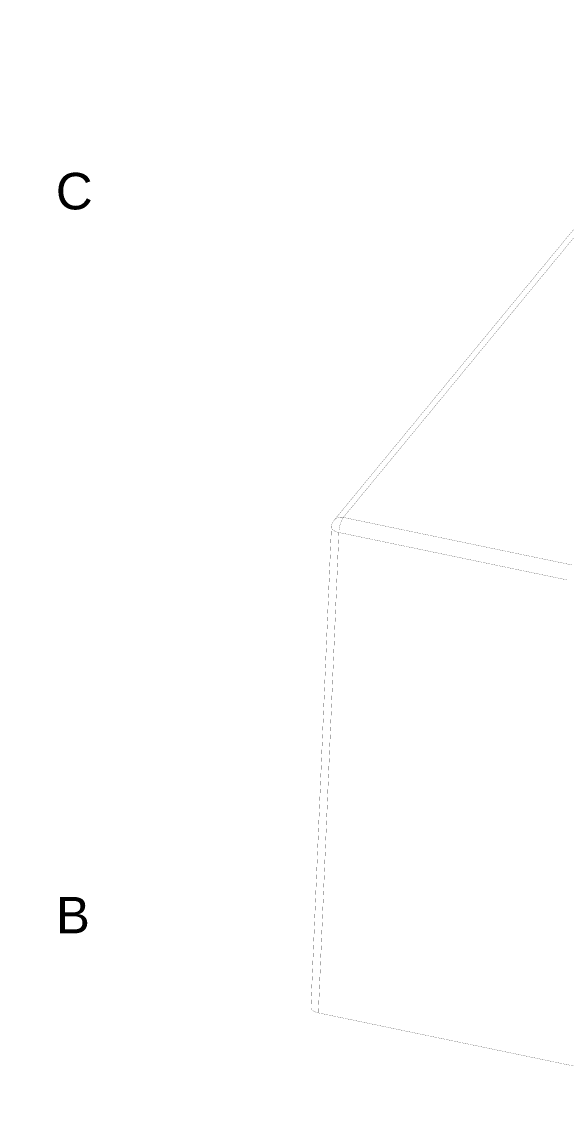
# Model space of a CAD drawing. Header units: inches. Extents: x 0 to 35.2, y -0.7 to 15.9.
# Drawn here: x 11.796 to 13.351, y 1.958 to 5.044 of the extents above; entities that cross this region are included whole.
import ezdxf

# ---------------------------------------------------------------- set-up
doc = ezdxf.new("R2010")
doc.units = ezdxf.units.IN
doc.header["$MEASUREMENT"] = 0
doc.layers.add('Dimensions', color=6, linetype='Continuous')
doc.styles.add('Arial', font='', dxfattribs={"height": 0.2})
doc.styles.get('Arial').set_extended_font_data('Arial')

msp = doc.modelspace()

# ---------------------------------------------------------------- linework, layer by layer
at = {"layer": 'Dimensions'}
for points in [[(11.9933, -0.5315, 0.0005, 0.0005, 0), (11.9933, 15.6102, 0.0005, 0.0005, 0)], [(12.6878, 3.6198, 0.0005, 0.0005, 0), (13.6737, 4.817, 0.0005, 0.0005, 0)], [(12.7143, 3.628, 0.0005, 0.0005, 0), (13.7003, 4.8252, 0.0005, 0.0005, 0)], [(12.6803, 3.6004, 0.0005, 0.0005, -0.163007), (12.6878, 3.6198, 0.0005, 0.0005, 0)], [(12.6878, 3.6198, 0.0005, 0.0005, -0.282901), (12.7143, 3.628, 0.0005, 0.0005, 0)], [(12.7016, 3.585, 0.0005, 0.0005, -0.135237), (12.7143, 3.628, 0.0005, 0.0005, 0)], [(12.7143, 3.628, 0.0005, 0.0005, 0), (13.3671, 3.4922, 0.0005, 0.0005, 0)], [(12.6218, 2.2287, 0.0005, 0.0005, 0), (12.6803, 3.6004, 0.0005, 0.0005, 0)], [(12.6431, 2.2134, 0.0005, 0.0005, 0), (12.7016, 3.585, 0.0005, 0.0005, 0)], [(12.6803, 3.6004, 0.0005, 0.0005, 0), (12.6803, 3.5995, 0.0005, 0.0005, 0)], [(12.6803, 3.5995, 0.0005, 0.0005, 0), (12.6812, 3.5965, 0.0005, 0.0005, 0)], [(12.6812, 3.5965, 0.0005, 0.0005, 0), (12.6833, 3.5936, 0.0005, 0.0005, 0)], [(12.6833, 3.5936, 0.0005, 0.0005, 0), (12.6865, 3.5909, 0.0005, 0.0005, 0)], [(12.6865, 3.5909, 0.0005, 0.0005, 0), (12.6907, 3.5885, 0.0005, 0.0005, 0)], [(12.6907, 3.5885, 0.0005, 0.0005, 0), (12.6958, 3.5865, 0.0005, 0.0005, 0)], [(12.6958, 3.5865, 0.0005, 0.0005, 0), (12.7016, 3.585, 0.0005, 0.0005, 0)], [(12.7016, 3.585, 0.0005, 0.0005, 0), (13.3543, 3.4492, 0.0005, 0.0005, 0)], [(11.7965, 3.4055, 0.0005, 0.0005, 0), (11.9933, 3.4055, 0.0005, 0.0005, 0)], [(12.6218, 2.2287, 0.0005, 0.0005, 0), (12.6219, 2.2279, 0.0005, 0.0005, 0)], [(12.6219, 2.2279, 0.0005, 0.0005, 0), (12.6227, 2.2249, 0.0005, 0.0005, 0)], [(12.6227, 2.2249, 0.0005, 0.0005, 0), (12.6248, 2.222, 0.0005, 0.0005, 0)], [(12.6248, 2.222, 0.0005, 0.0005, 0), (12.628, 2.2193, 0.0005, 0.0005, 0)], [(12.628, 2.2193, 0.0005, 0.0005, 0), (12.6323, 2.2169, 0.0005, 0.0005, 0)], [(12.6323, 2.2169, 0.0005, 0.0005, 0), (12.6374, 2.2149, 0.0005, 0.0005, 0)], [(12.6374, 2.2149, 0.0005, 0.0005, 0), (12.6431, 2.2134, 0.0005, 0.0005, 0)], [(12.6431, 2.2134, 0.0005, 0.0005, 0), (13.4187, 2.052, 0.0005, 0.0005, 0)]]:
    msp.add_lwpolyline(points, format="xyseb", dxfattribs=at)
for points in [[(12.6876, 3.6198, 0.00025, 0.00025, 1), (12.6879, 3.6198, 0.00025, 0.00025, 1)], [(12.6876, 3.6198, 0.00025, 0.00025, 1), (12.6879, 3.6198, 0.00025, 0.00025, 1)], [(12.6876, 3.6198, 0.00025, 0.00025, 1), (12.6879, 3.6198, 0.00025, 0.00025, 1)], [(12.7142, 3.628, 0.00025, 0.00025, 1), (12.7145, 3.628, 0.00025, 0.00025, 1)], [(12.7142, 3.628, 0.00025, 0.00025, 1), (12.7145, 3.628, 0.00025, 0.00025, 1)], [(12.7142, 3.628, 0.00025, 0.00025, 1), (12.7145, 3.628, 0.00025, 0.00025, 1)], [(12.7142, 3.628, 0.00025, 0.00025, 1), (12.7145, 3.628, 0.00025, 0.00025, 1)], [(12.6802, 3.6004, 0.00025, 0.00025, 1), (12.6804, 3.6004, 0.00025, 0.00025, 1)], [(12.6802, 3.6004, 0.00025, 0.00025, 1), (12.6804, 3.6004, 0.00025, 0.00025, 1)], [(12.6802, 3.6004, 0.00025, 0.00025, 1), (12.6804, 3.6004, 0.00025, 0.00025, 1)], [(12.6802, 3.5995, 0.00025, 0.00025, 1), (12.6805, 3.5995, 0.00025, 0.00025, 1)], [(12.6802, 3.5995, 0.00025, 0.00025, 1), (12.6805, 3.5995, 0.00025, 0.00025, 1)], [(12.6811, 3.5965, 0.00025, 0.00025, 1), (12.6813, 3.5965, 0.00025, 0.00025, 1)], [(12.6811, 3.5965, 0.00025, 0.00025, 1), (12.6813, 3.5965, 0.00025, 0.00025, 1)], [(12.6831, 3.5936, 0.00025, 0.00025, 1), (12.6834, 3.5936, 0.00025, 0.00025, 1)], [(12.6831, 3.5936, 0.00025, 0.00025, 1), (12.6834, 3.5936, 0.00025, 0.00025, 1)], [(12.6864, 3.5909, 0.00025, 0.00025, 1), (12.6866, 3.5909, 0.00025, 0.00025, 1)], [(12.6864, 3.5909, 0.00025, 0.00025, 1), (12.6866, 3.5909, 0.00025, 0.00025, 1)], [(12.6906, 3.5885, 0.00025, 0.00025, 1), (12.6909, 3.5885, 0.00025, 0.00025, 1)], [(12.6906, 3.5885, 0.00025, 0.00025, 1), (12.6909, 3.5885, 0.00025, 0.00025, 1)], [(12.6957, 3.5865, 0.00025, 0.00025, 1), (12.696, 3.5865, 0.00025, 0.00025, 1)], [(12.6957, 3.5865, 0.00025, 0.00025, 1), (12.696, 3.5865, 0.00025, 0.00025, 1)], [(12.7015, 3.585, 0.00025, 0.00025, 1), (12.7017, 3.585, 0.00025, 0.00025, 1)], [(12.7015, 3.585, 0.00025, 0.00025, 1), (12.7017, 3.585, 0.00025, 0.00025, 1)], [(12.7015, 3.585, 0.00025, 0.00025, 1), (12.7017, 3.585, 0.00025, 0.00025, 1)], [(12.7015, 3.585, 0.00025, 0.00025, 1), (12.7017, 3.585, 0.00025, 0.00025, 1)], [(11.7963, 3.4055, 0.00025, 0.00025, 1), (11.7966, 3.4055, 0.00025, 0.00025, 1)], [(11.9932, 3.4055, 0.00025, 0.00025, 1), (11.9934, 3.4055, 0.00025, 0.00025, 1)], [(12.6217, 2.2287, 0.00025, 0.00025, 1), (12.622, 2.2287, 0.00025, 0.00025, 1)], [(12.6217, 2.2287, 0.00025, 0.00025, 1), (12.622, 2.2287, 0.00025, 0.00025, 1)], [(12.6217, 2.2279, 0.00025, 0.00025, 1), (12.622, 2.2279, 0.00025, 0.00025, 1)], [(12.6217, 2.2279, 0.00025, 0.00025, 1), (12.622, 2.2279, 0.00025, 0.00025, 1)], [(12.6226, 2.2249, 0.00025, 0.00025, 1), (12.6228, 2.2249, 0.00025, 0.00025, 1)], [(12.6226, 2.2249, 0.00025, 0.00025, 1), (12.6228, 2.2249, 0.00025, 0.00025, 1)], [(12.6247, 2.222, 0.00025, 0.00025, 1), (12.6249, 2.222, 0.00025, 0.00025, 1)], [(12.6247, 2.222, 0.00025, 0.00025, 1), (12.6249, 2.222, 0.00025, 0.00025, 1)], [(12.6279, 2.2193, 0.00025, 0.00025, 1), (12.6281, 2.2193, 0.00025, 0.00025, 1)], [(12.6279, 2.2193, 0.00025, 0.00025, 1), (12.6281, 2.2193, 0.00025, 0.00025, 1)], [(12.6321, 2.2169, 0.00025, 0.00025, 1), (12.6324, 2.2169, 0.00025, 0.00025, 1)], [(12.6321, 2.2169, 0.00025, 0.00025, 1), (12.6324, 2.2169, 0.00025, 0.00025, 1)], [(12.6372, 2.2149, 0.00025, 0.00025, 1), (12.6375, 2.2149, 0.00025, 0.00025, 1)], [(12.6372, 2.2149, 0.00025, 0.00025, 1), (12.6375, 2.2149, 0.00025, 0.00025, 1)], [(12.643, 2.2134, 0.00025, 0.00025, 1), (12.6433, 2.2134, 0.00025, 0.00025, 1)], [(12.643, 2.2134, 0.00025, 0.00025, 1), (12.6433, 2.2134, 0.00025, 0.00025, 1)], [(12.643, 2.2134, 0.00025, 0.00025, 1), (12.6433, 2.2134, 0.00025, 0.00025, 1)]]:
    msp.add_lwpolyline(points, format="xyseb", close=True, dxfattribs=at)

# ---------------------------------------------------------------- texts
at = {"layer": 'Dimensions', "style": 'Arial'}
for s, p in [('C', (11.8938, 4.5074)), ('B', (11.8941, 2.4404))]:
    msp.add_text(s, height=0.1042, dxfattribs=at).set_placement(p)

doc.saveas('drawing.dxf')
